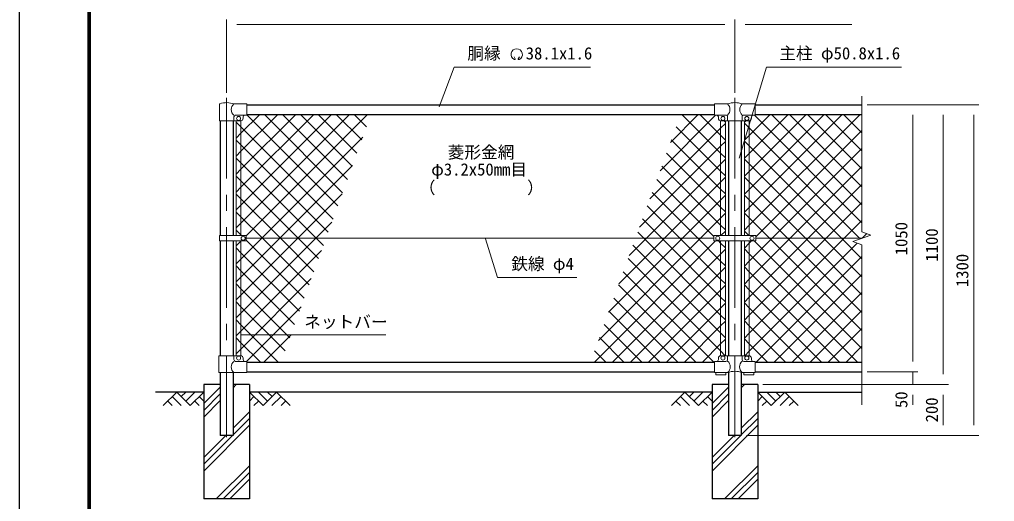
# Model space of a CAD drawing. Units: millimetres, scale not verified. Extents: x -4200 to 4200, y -2970 to 2970.
# Drawn here: x -4200 to -363, y -1000 to 895 of the extents above; entities that cross this region are included whole.
import ezdxf
from ezdxf.enums import TextEntityAlignment as Align

# ---------------------------------------------------------------- set-up
doc = ezdxf.new("R2010")
doc.units = ezdxf.units.MM
doc.header["$LTSCALE"] = 10
doc.linetypes.add('USER1', pattern=[50.8, 31.75, -6.35, 6.35, -6.35])
for name, color, linetype, lineweight in [('0-1_D-BMK', 2, 'USER1', 13), ('0-2_D-STR1', 1, 'Continuous', 25), ('0-3_D-STR-DIM', 7, 'Continuous', 13), ('0-8_D-BGD', 7, 'Continuous', 25), ('0-9_D-STR4', 7, 'Continuous', 25), ('0-A_D-DCR-HCH', 7, 'Continuous', 13), ('0-B_D-STR3', 3, 'Continuous', 13), ('0-C_D-STR2', 7, 'Continuous', 13), ('0-D_D-STR-TXT', 7, 'Continuous', 13), ('0-E_D-TTL', 7, 'Continuous', 25)]:
    doc.layers.add(name, color=color, linetype=linetype, lineweight=lineweight)
doc.styles.add('ＭＳ ゴシック', font='')
doc.styles.get('ＭＳ ゴシック').set_extended_font_data('MS Gothic')

msp = doc.modelspace()

# ---------------------------------------------------------------- linework, layer by layer
at = {"layer": '0-1_D-BMK'}
for p, q in [((-3384.65, 587.29), (-3384.65, -769.77)), ((-1384.65, 587.29), (-1384.65, -769.77))]:
    msp.add_line(p, q, dxfattribs=at)
at = {"layer": '0-2_D-STR1'}
for p, q in [((-3304.65, 560.23), (-1464.65, 560.23)), ((-1304.65, 560.23), (-884.65, 560.23)), ((-3304.65, 522.23), (-1464.65, 522.23)), ((-1304.65, 522.23), (-884.65, 522.23)), ((-3410.05, 497.23), (-3410.05, 45.73)), ((-3359.25, 497.23), (-3359.25, 45.73)), ((-1410.05, 497.23), (-1410.05, 45.73)), ((-1359.25, 497.23), (-1359.25, 45.73)), ((-3410.05, 24.73), (-3410.05, -426.77)), ((-3359.25, 24.73), (-3359.25, -426.77)), ((-1410.05, 24.73), (-1410.05, -426.77)), ((-1359.25, 24.73), (-1359.25, -426.77)), ((-3304.65, -451.77), (-1464.65, -451.77)), ((-1304.65, -451.77), (-884.65, -451.77)), ((-3410.05, -492.77), (-3410.05, -739.77)), ((-3359.25, -492.77), (-3359.25, -739.77)), ((-3304.65, -489.77), (-1464.65, -489.77)), ((-1410.05, -492.77), (-1410.05, -739.77)), ((-1359.25, -492.77), (-1359.25, -739.77)), ((-1304.65, -489.77), (-884.65, -489.77)), ((-3359.25, -739.77), (-3410.05, -739.77)), ((-1359.25, -739.77), (-1410.05, -739.77))]:
    msp.add_line(p, q, dxfattribs=at)
at = {"layer": '0-3_D-STR-DIM'}
for p, q in [((-3384.65, 607.29), (-3384.65, 895.23)), ((-1384.65, 607.29), (-1384.65, 895.23)), ((-1384.65, 607.29), (-1384.65, 895.23)), ((-3344.65, 875.23), (-1424.65, 875.23)), ((-1344.65, 875.23), (-924.65, 875.23)), ((-884.65, 594.49), (-884.65, 60.88)), ((-864.65, 560.23), (-664.65, 560.23)), ((-864.65, 560.23), (-544.65, 560.23)), ((-864.65, 560.23), (-424.65, 560.23)), ((-684.65, 520.23), (-684.65, -449.77)), ((-564.65, 520.23), (-564.65, -499.77)), ((-444.65, 520.23), (-444.65, -699.77)), ((-919.89, 22.4), (-849.42, 48.05)), ((-849.42, 48.05), (-884.65, 60.88)), ((-884.65, 9.57), (-919.89, 22.4)), ((-884.65, 9.57), (-884.65, -619.77)), ((-684.65, -449.77), (-684.65, -409.77)), ((-864.65, -489.77), (-664.65, -489.77)), ((-864.65, -489.77), (-664.65, -489.77)), ((-684.65, -489.77), (-684.65, -539.77)), ((-1274.65, -539.77), (-664.65, -539.77)), ((-1274.65, -539.77), (-544.65, -539.77)), ((-1274.65, -539.77), (-544.65, -539.77)), ((-684.65, -579.77), (-684.65, -619.77)), ((-564.65, -579.77), (-564.65, -699.77)), ((-1339.25, -739.77), (-424.65, -739.77)), ((-1339.25, -739.77), (-544.65, -739.77))]:
    msp.add_line(p, q, dxfattribs=at)
at = {"layer": '0-8_D-BGD'}
for p, q in [((-3474.65, -569.77), (-3664.65, -569.77)), ((-1474.65, -569.77), (-3294.65, -569.77)), ((-1294.65, -569.77), (-884.65, -569.77))]:
    msp.add_line(p, q, dxfattribs=at)
at = {"layer": '0-9_D-STR4'}
for p, q in [((-3474.65, -539.77), (-3474.65, -989.77)), ((-3410.05, -539.77), (-3474.65, -539.77)), ((-3294.65, -539.77), (-3359.25, -539.77)), ((-3294.65, -539.77), (-3294.65, -989.77)), ((-1474.65, -539.77), (-1474.65, -989.77)), ((-1410.05, -539.77), (-1474.65, -539.77)), ((-1294.65, -539.77), (-1359.25, -539.77)), ((-1294.65, -539.77), (-1294.65, -989.77)), ((-3294.65, -989.77), (-3474.65, -989.77)), ((-1294.65, -989.77), (-1474.65, -989.77))]:
    msp.add_line(p, q, dxfattribs=at)
at = {"layer": '0-A_D-DCR-HCH'}
for p, q in [((-3581.08, -569.77), (-3634.29, -622.99)), ((-3581.08, -569.77), (-3527.87, -622.99)), ((-3563.34, -587.51), (-3545.6, -569.77)), ((-3545.6, -605.25), (-3510.13, -569.77)), ((-3527.87, -622.99), (-3474.65, -569.77)), ((-3474.65, -614.88), (-3410.05, -550.28)), ((-3359.25, -552.51), (-3346.52, -539.77)), ((-3241.44, -622.99), (-3294.65, -569.77)), ((-3223.7, -605.25), (-3259.18, -569.77)), ((-3188.23, -569.77), (-3241.44, -622.99)), ((-3205.87, -587.6), (-3223.7, -569.77)), ((-3188.23, -569.77), (-3135.02, -622.99)), ((-1581.08, -569.77), (-1634.29, -622.99)), ((-1581.08, -569.77), (-1527.87, -622.99)), ((-1563.34, -587.51), (-1545.6, -569.77)), ((-1545.6, -605.25), (-1510.13, -569.77)), ((-1527.87, -622.99), (-1474.65, -569.77)), ((-1474.65, -614.88), (-1410.05, -550.28)), ((-1359.25, -552.51), (-1346.52, -539.77)), ((-1241.44, -622.99), (-1294.65, -569.77)), ((-1223.7, -605.25), (-1259.18, -569.77)), ((-1188.23, -569.77), (-1241.44, -622.99)), ((-1205.87, -587.6), (-1223.7, -569.77)), ((-1188.23, -569.77), (-1135.02, -622.99)), ((-3616.55, -605.25), (-3598.73, -622.99)), ((-3598.82, -587.51), (-3563.18, -622.99)), ((-3510.13, -605.25), (-3492.31, -622.99)), ((-3492.39, -587.51), (-3474.65, -605.17)), ((-3474.65, -641.39), (-3410.05, -576.79)), ((-3474.65, -667.91), (-3410.05, -603.31)), ((-3276.92, -587.51), (-3294.65, -605.17)), ((-3259.18, -605.25), (-3277, -622.99)), ((-3170.49, -587.51), (-3206.13, -622.99)), ((-3152.76, -605.25), (-3170.57, -622.99)), ((-1616.55, -605.25), (-1598.73, -622.99)), ((-1598.82, -587.51), (-1563.18, -622.99)), ((-1510.13, -605.25), (-1492.31, -622.99)), ((-1492.39, -587.51), (-1474.65, -605.17)), ((-1474.65, -641.39), (-1410.05, -576.79)), ((-1474.65, -667.91), (-1410.05, -603.31)), ((-1276.92, -587.51), (-1294.65, -605.17)), ((-1259.18, -605.25), (-1277, -622.99)), ((-1170.49, -587.51), (-1206.13, -622.99)), ((-1152.76, -605.25), (-1170.57, -622.99)), ((-3359.25, -711.61), (-3294.65, -647.01)), ((-1359.25, -711.61), (-1294.65, -647.01)), ((-3359.25, -738.12), (-3294.65, -673.52)), ((-1359.25, -738.12), (-1294.65, -673.52)), ((-3474.65, -880.04), (-3294.65, -700.04)), ((-1474.65, -880.04), (-1294.65, -700.04)), ((-3474.65, -853.52), (-3360.9, -739.77)), ((-3474.65, -827.01), (-3387.42, -739.77)), ((-1474.65, -853.52), (-1360.9, -739.77)), ((-1474.65, -827.01), (-1387.42, -739.77)), ((-3425.29, -989.77), (-3294.65, -859.14)), ((-1425.29, -989.77), (-1294.65, -859.14)), ((-3398.77, -989.77), (-3294.65, -885.66)), ((-3372.25, -989.77), (-3294.65, -912.17)), ((-1398.77, -989.77), (-1294.65, -885.66)), ((-1372.25, -989.77), (-1294.65, -912.17))]:
    msp.add_line(p, q, dxfattribs=at)
at = {"layer": '0-B_D-STR3'}
for p, q in [((-3413.2, 497.23), (-3413.2, 560.92)), ((-3304.65, 563.23), (-3356.1, 563.23)), ((-3304.65, 563.23), (-3304.65, 519.23)), ((-1464.65, 563.23), (-1464.65, 519.23)), ((-1464.65, 563.23), (-1413.2, 563.23)), ((-1356.1, 563.23), (-1304.65, 563.23)), ((-1304.65, 563.23), (-1304.65, 519.23)), ((-3356.1, 497.23), (-3356.1, 512.23)), ((-3304.65, 519.23), (-3349.1, 519.23)), ((-3319.65, 512.23), (-3319.65, 507.23)), ((-1464.65, 519.23), (-1417.9, 519.23)), ((-1449.65, 512.23), (-1449.65, 507.23)), ((-1413.2, 514.53), (-1413.2, 497.23)), ((-1356.1, 514.53), (-1356.1, 497.23)), ((-1351.4, 519.23), (-1304.65, 519.23)), ((-1319.65, 512.23), (-1319.65, 507.23)), ((-3413.2, 497.23), (-3356.1, 497.23)), ((-3356.1, 497.23), (-3329.65, 497.23)), ((-3347.15, 497.23), (-3347.15, 45.73)), ((-3328.15, 497.23), (-3328.15, 45.73)), ((-1441.15, 497.23), (-1441.15, 45.73)), ((-1439.65, 497.23), (-1329.65, 497.23)), ((-1422.15, 497.23), (-1422.15, 45.73)), ((-1347.15, 497.23), (-1347.15, 45.73)), ((-1328.15, 497.23), (-1328.15, 45.73)), ((-3412.15, 24.73), (-3412.15, 45.73)), ((-3307.66, 45.73), (-3412.15, 45.73)), ((-3307.66, 24.73), (-3307.66, 45.73)), ((-1467.15, 45.73), (-1467.15, 24.73)), ((-1302.15, 45.73), (-1467.15, 45.73)), ((-1302.15, 45.73), (-1302.15, 24.73)), ((-3307.66, 24.73), (-3412.15, 24.73)), ((-3347.15, 24.73), (-3347.15, -426.77)), ((-3328.15, 24.73), (-3328.15, -426.89)), ((-3307.66, 35.23), (-1467.15, 35.23)), ((-1302.15, 24.73), (-1467.15, 24.73)), ((-1441.15, 24.73), (-1441.15, -426.89)), ((-1422.15, 24.73), (-1422.15, -426.77)), ((-1347.15, 24.73), (-1347.15, -426.77)), ((-1328.15, 24.73), (-1328.15, -426.89)), ((-1302.15, 35.23), (-884.65, 35.23)), ((-3415.6, -426.77), (-3329.65, -426.77)), ((-3415.6, -492.77), (-3415.6, -426.77)), ((-3356.1, -426.77), (-3356.1, -441.77)), ((-3304.65, -448.77), (-3349.1, -448.77)), ((-3319.65, -436.77), (-3319.65, -441.77)), ((-3304.65, -448.77), (-3304.65, -492.77)), ((-1464.65, -448.77), (-1464.65, -492.77)), ((-1420.2, -448.77), (-1464.65, -448.77)), ((-1449.65, -436.77), (-1449.65, -441.77)), ((-1439.65, -426.77), (-1329.65, -426.77)), ((-1413.2, -426.77), (-1413.2, -441.77)), ((-1356.1, -426.77), (-1356.1, -441.77)), ((-1304.65, -448.77), (-1349.1, -448.77)), ((-1319.65, -436.77), (-1319.65, -441.77)), ((-1304.65, -448.77), (-1304.65, -492.77)), ((-3304.65, -492.77), (-3415.6, -492.77)), ((-1413.2, -492.77), (-1464.65, -492.77)), ((-1459.65, -492.77), (-1459.65, -502.07)), ((-1419.65, -492.77), (-1419.65, -502.07)), ((-1304.65, -492.77), (-1356.1, -492.77)), ((-1349.65, -492.77), (-1349.65, -502.07)), ((-1309.65, -492.77), (-1309.65, -502.07)), ((-1419.65, -502.07), (-1459.65, -502.07)), ((-1309.65, -502.07), (-1349.65, -502.07))]:
    msp.add_line(p, q, dxfattribs=at)
for centre in [(-3337.65, 506.23), (-1431.65, 506.23), (-1337.65, 506.23), (-3319.66, 35.23), (-1452.15, 35.23), (-1317.15, 35.23), (-3337.65, -435.77), (-1431.65, -435.77), (-1337.65, -435.77)]:
    msp.add_circle(centre, 8, dxfattribs=at)
for centre, radius, start, end in [((-3409.9, 560.92), 3.3, 109.22051, 180), ((-3384.65, 488.49), 80, 69.0916, 109.22051), ((-3337.91, 541.23), 28.55, 129.59418, 230.40582), ((-1384.65, 488.49), 80, 69.0916, 110.9084), ((-1434.46, 541.23), 30.59, 314.01503, 45.98497), ((-1334.85, 541.23), 30.59, 134.01503, 225.98497), ((-3349.1, 512.23), 7, 90, 180), ((-3329.65, 507.23), 10, 270, 0), ((-3312.65, 512.23), 7, 90, 180), ((-1456.65, 512.23), 7, 0, 90), ((-1439.65, 507.23), 10, 180, 270), ((-1417.9, 514.53), 4.7, 0, 90), ((-1351.4, 514.53), 4.7, 90, 180), ((-1329.65, 507.23), 10, 270, 0), ((-1312.65, 512.23), 7, 90, 180), ((-3337.91, -470.77), 28.55, 129.59418, 230.40582), ((-3349.1, -441.77), 7, 180, 270), ((-3329.65, -436.77), 10, 0, 90), ((-3312.65, -441.77), 7, 180, 270), ((-1456.65, -441.77), 7, 270, 0), ((-1439.65, -436.77), 10, 90, 180), ((-1420.2, -441.77), 7, 270, 0), ((-1432.33, -470.33), 29.48, 310.4464, 49.5536), ((-1336.98, -470.33), 29.48, 130.4464, 229.5536), ((-1349.1, -441.77), 7, 180, 270), ((-1329.65, -436.77), 10, 0, 90), ((-1312.65, -441.77), 7, 180, 270), ((-1384.65, -573.26), 85.4, 70.46947, 109.53053)]:
    msp.add_arc(centre, radius, start, end, dxfattribs=at)
at = {"layer": '0-C_D-STR2'}
for p, q in [((-3328.15, 448.25), (-3254.17, 522.23)), ((-3328.15, 377.53), (-3183.46, 522.23)), ((-3328.15, 306.82), (-3112.75, 522.23)), ((-3328.15, 236.11), (-3042.04, 522.23)), ((-3328.15, 165.4), (-2971.33, 522.23)), ((-3328.15, 94.69), (-2900.62, 522.23)), ((-3307.66, 44.48), (-2829.91, 522.23)), ((-2947.18, 162.69), (-3304.65, 520.17)), ((-2928.31, 214.54), (-3236, 522.23)), ((-2909.44, 266.38), (-3165.29, 522.23)), ((-2890.57, 318.22), (-3094.58, 522.23)), ((-2871.7, 370.06), (-3023.87, 522.23)), ((-2852.83, 421.9), (-2953.16, 522.23)), ((-2833.96, 473.74), (-2882.44, 522.23)), ((-1679.03, 300.93), (-1460.73, 519.23)), ((-1638.57, 412.1), (-1528.44, 522.23)), ((-1441.15, 369.91), (-1593.47, 522.23)), ((-1441.15, 440.62), (-1522.76, 522.23)), ((-1328.15, 439.67), (-1245.6, 522.23)), ((-1328.15, 368.96), (-1174.89, 522.23)), ((-1328.15, 298.25), (-1104.18, 522.23)), ((-1328.15, 227.54), (-1033.47, 522.23)), ((-1328.15, 156.83), (-962.76, 522.23)), ((-1328.15, 86.12), (-892.05, 522.23)), ((-884.65, 96.26), (-1307.62, 519.23)), ((-884.65, 166.97), (-1239.91, 522.23)), ((-884.65, 237.68), (-1169.2, 522.23)), ((-884.65, 308.39), (-1098.49, 522.23)), ((-884.65, 379.1), (-1027.78, 522.23)), ((-884.65, 449.81), (-957.07, 522.23)), ((-884.65, 520.52), (-886.36, 522.23)), ((-3328.15, 472.96), (-3347.15, 491.96)), ((-2966.04, 110.85), (-3328.15, 472.96)), ((-1719.5, 189.75), (-1441.15, 468.09)), ((-1441.15, 299.2), (-1616.01, 474.06)), ((-1441.15, 468.09), (-1422.15, 487.09)), ((-1422.15, 492.34), (-1427.05, 497.23)), ((-1347.15, 491.38), (-1341.31, 497.23)), ((-3347.15, 429.25), (-3328.15, 448.25)), ((-3246.2, 35.23), (-2849, 432.42)), ((-1441.15, 228.49), (-1634.88, 422.22)), ((-1422.15, 421.62), (-1441.15, 440.62)), ((-1347.15, 420.67), (-1328.15, 439.67)), ((-1302.15, 41.41), (-884.65, 458.91)), ((-3328.15, 402.25), (-3347.15, 421.25)), ((-2984.91, 59.01), (-3328.15, 402.25)), ((-1759.96, 78.58), (-1441.15, 397.38)), ((-1441.15, 397.38), (-1422.15, 416.38)), ((-1328.15, 398.34), (-1347.15, 417.34)), ((-965.05, 35.23), (-1328.15, 398.34)), ((-1237.63, 35.23), (-884.65, 388.2)), ((-3347.15, 358.53), (-3328.15, 377.53)), ((-3328.15, 331.54), (-3347.15, 350.54)), ((-1441.15, 157.78), (-1653.75, 370.38)), ((-1422.15, 350.91), (-1441.15, 369.91)), ((-1441.15, 326.67), (-1422.15, 345.67)), ((-1347.15, 349.96), (-1328.15, 368.96)), ((-1328.15, 327.62), (-1347.15, 346.62)), ((-3031.84, 35.23), (-3328.15, 331.54)), ((-3175.49, 35.23), (-2889.47, 321.25)), ((-1732.6, 35.23), (-1441.15, 326.67)), ((-1441.15, 87.07), (-1672.62, 318.54)), ((-1035.76, 35.23), (-1328.15, 327.62)), ((-1166.92, 35.23), (-884.65, 317.49)), ((-3347.15, 287.82), (-3328.15, 306.82)), ((-3328.15, 260.83), (-3347.15, 279.83)), ((-1422.15, 280.2), (-1441.15, 299.2)), ((-1441.15, 255.96), (-1422.15, 274.96)), ((-1347.15, 279.25), (-1328.15, 298.25)), ((-1328.15, 256.91), (-1347.15, 275.91)), ((-3347.15, 217.11), (-3328.15, 236.11)), ((-3102.55, 35.23), (-3328.15, 260.83)), ((-1467.15, 42.36), (-1691.49, 266.7)), ((-1661.89, 35.23), (-1441.15, 255.96)), ((-1106.47, 35.23), (-1328.15, 256.91)), ((-1096.21, 35.23), (-884.65, 246.78)), ((-3328.15, 190.12), (-3347.15, 209.12)), ((-3104.78, 35.23), (-2929.93, 210.07)), ((-1530.73, 35.23), (-1710.36, 214.85)), ((-1422.15, 209.49), (-1441.15, 228.49)), ((-1441.15, 185.25), (-1422.15, 204.25)), ((-1347.15, 208.54), (-1328.15, 227.54)), ((-1328.15, 186.2), (-1347.15, 205.2)), ((-3347.15, 146.4), (-3328.15, 165.4)), ((-3173.26, 35.23), (-3328.15, 190.12)), ((-1601.44, 35.23), (-1729.23, 163.01)), ((-1591.18, 35.23), (-1441.15, 185.25)), ((-1422.15, 138.78), (-1441.15, 157.78)), ((-1347.15, 137.83), (-1328.15, 156.83)), ((-1177.18, 35.23), (-1328.15, 186.2)), ((-1025.49, 35.23), (-884.65, 176.07)), ((-3328.15, 119.41), (-3347.15, 138.41)), ((-3243.97, 35.23), (-3328.15, 119.41)), ((-1441.15, 114.54), (-1422.15, 133.54)), ((-1328.15, 115.49), (-1347.15, 134.49)), ((-1247.89, 35.23), (-1328.15, 115.49)), ((-3347.15, 75.69), (-3328.15, 94.69)), ((-3034.07, 35.23), (-2970.4, 98.9)), ((-1672.15, 35.23), (-1748.1, 111.17)), ((-1520.47, 35.23), (-1441.15, 114.54)), ((-1422.15, 68.07), (-1441.15, 87.07)), ((-1347.15, 67.12), (-1328.15, 86.12)), ((-954.78, 35.23), (-884.65, 105.36)), ((-1742.86, 35.23), (-1766.97, 59.33)), ((-1439.26, 45.73), (-1422.15, 62.83)), ((-1329.1, 45.73), (-1347.15, 63.78)), ((-883.74, 35.56), (-865.42, 53.88)), ((-3328.15, -46.73), (-3246.2, 35.23)), ((-3328.15, -117.44), (-3175.49, 35.23)), ((-3328.15, -188.15), (-3104.78, 35.23)), ((-3328.15, -258.86), (-3034.07, 35.23)), ((-3079.26, -200.2), (-3307.66, 28.2)), ((-3060.39, -148.36), (-3243.97, 35.23)), ((-3041.52, -96.52), (-3173.26, 35.23)), ((-3022.65, -44.67), (-3102.55, 35.23)), ((-3003.78, 7.17), (-3031.84, 35.23)), ((-1936.76, -451.77), (-1460.26, 24.73)), ((-1921.82, -366.12), (-1520.47, 35.23)), ((-1881.35, -254.95), (-1591.18, 35.23)), ((-1840.89, -143.77), (-1661.89, 35.23)), ((-1800.42, -32.6), (-1732.6, 35.23)), ((-1441.15, -266.48), (-1742.86, 35.23)), ((-1441.15, -195.77), (-1672.15, 35.23)), ((-1441.15, -125.06), (-1601.44, 35.23)), ((-1441.15, -54.35), (-1530.73, 35.23)), ((-1328.15, -55.3), (-1237.63, 35.23)), ((-1328.15, -126.01), (-1166.92, 35.23)), ((-1328.15, -196.72), (-1096.21, 35.23)), ((-1328.15, -267.43), (-1025.49, 35.23)), ((-1328.15, -338.14), (-954.78, 35.23)), ((-884.65, -398.72), (-1308.1, 24.73)), ((-884.65, -328.01), (-1247.89, 35.23)), ((-884.65, -257.3), (-1177.18, 35.23)), ((-884.65, -186.59), (-1106.47, 35.23)), ((-884.65, -115.88), (-1035.76, 35.23)), ((-884.65, -45.16), (-965.05, 35.23)), ((-3328.15, -22.01), (-3347.15, -3.01)), ((-3328.15, -329.57), (-3010.86, -12.28)), ((-3098.13, -252.04), (-3328.15, -22.01)), ((-1866.05, -451.77), (-1441.15, -26.88)), ((-1441.15, -26.88), (-1422.15, -7.88)), ((-1328.15, -25.93), (-1347.15, -6.93)), ((-902.31, -451.77), (-1328.15, -25.93)), ((-1300.36, -451.77), (-884.65, -36.07)), ((-3347.15, -65.73), (-3328.15, -46.73)), ((-3328.15, -92.72), (-3347.15, -73.72)), ((-1422.15, -73.35), (-1441.15, -54.35)), ((-1347.15, -74.3), (-1328.15, -55.3)), ((-3117, -303.88), (-3328.15, -92.72)), ((-1468, -451.77), (-1823.57, -96.2)), ((-1795.34, -451.77), (-1441.15, -97.59)), ((-1441.15, -97.59), (-1422.15, -78.59)), ((-1328.15, -96.64), (-1347.15, -77.64)), ((-973.02, -451.77), (-1328.15, -96.64)), ((-1229.65, -451.77), (-884.65, -106.78)), ((-3347.15, -136.44), (-3328.15, -117.44)), ((-3328.15, -163.43), (-3347.15, -144.43)), ((-3328.15, -400.28), (-3051.32, -123.45)), ((-1538.71, -451.77), (-1842.44, -148.04)), ((-1422.15, -144.06), (-1441.15, -125.06)), ((-1441.15, -168.3), (-1422.15, -149.3)), ((-1347.15, -145.01), (-1328.15, -126.01)), ((-1328.15, -167.35), (-1347.15, -148.35)), ((-3347.15, -207.15), (-3328.15, -188.15)), ((-3135.86, -355.72), (-3328.15, -163.43)), ((-1724.63, -451.77), (-1441.15, -168.3)), ((-1043.73, -451.77), (-1328.15, -167.35)), ((-1158.94, -451.77), (-884.65, -177.49)), ((-3328.15, -234.15), (-3347.15, -215.15)), ((-1609.42, -451.77), (-1861.31, -199.88)), ((-1422.15, -214.77), (-1441.15, -195.77)), ((-1441.15, -239.01), (-1422.15, -220.01)), ((-1347.15, -215.72), (-1328.15, -196.72)), ((-1328.15, -238.06), (-1347.15, -219.06)), ((-3347.15, -277.86), (-3328.15, -258.86)), ((-3154.73, -407.57), (-3328.15, -234.15)), ((-3305.93, -448.77), (-3091.79, -234.63)), ((-1680.13, -451.77), (-1880.18, -251.72)), ((-1653.92, -451.77), (-1441.15, -239.01)), ((-1422.15, -285.48), (-1441.15, -266.48)), ((-1347.15, -286.43), (-1328.15, -267.43)), ((-1114.44, -451.77), (-1328.15, -238.06)), ((-1088.23, -451.77), (-884.65, -248.2)), ((-3328.15, -304.86), (-3347.15, -285.86)), ((-3181.24, -451.77), (-3328.15, -304.86)), ((-1750.84, -451.77), (-1899.05, -303.56)), ((-1441.15, -309.72), (-1422.15, -290.72)), ((-1328.15, -308.77), (-1347.15, -289.77)), ((-3347.15, -348.57), (-3328.15, -329.57)), ((-1583.2, -451.77), (-1441.15, -309.72)), ((-1347.15, -357.14), (-1328.15, -338.14)), ((-1185.15, -451.77), (-1328.15, -308.77)), ((-1017.52, -451.77), (-884.65, -318.91)), ((-3328.15, -375.57), (-3347.15, -356.57)), ((-3251.95, -451.77), (-3328.15, -375.57)), ((-3238.22, -451.77), (-3132.25, -345.8)), ((-1821.55, -451.77), (-1917.92, -355.41)), ((-1512.49, -451.77), (-1441.15, -380.43)), ((-1441.15, -380.43), (-1422.15, -361.43)), ((-1328.15, -379.48), (-1347.15, -360.48)), ((-1255.86, -451.77), (-1328.15, -379.48)), ((-3347.15, -419.28), (-3328.15, -400.28)), ((-1892.26, -451.77), (-1936.79, -407.25)), ((-946.81, -451.77), (-884.65, -389.62))]:
    msp.add_line(p, q, dxfattribs=at)
for points in [[(-891.75, 32.64), (-894.33, 35.23), (-1328.15, 469.05), (-1347.15, 488.05)], [(-3325.18, 45.73), (-3328.15, 48.7), (-3347.15, 67.7)], [(-3347.15, 4.98), (-3328.15, 23.98), (-3327.41, 24.73)], [(-1422.15, -356.19), (-1441.15, -337.19), (-1785.83, 7.49)], [(-1422.15, -2.64), (-1441.15, 16.36), (-1449.52, 24.73)], [(-1347.15, -3.59), (-1328.15, 15.41), (-1318.84, 24.73)], [(-1346.07, -426.77), (-1328.15, -408.85), (-903.03, 16.26)], [(-1422.28, -426.77), (-1441.15, -407.9), (-1804.7, -44.35)]]:
    msp.add_lwpolyline(points, dxfattribs=at)
at = {"layer": '0-D_D-STR-TXT'}
for p, q in [((-2249.34, 741.1), (-2253.48, 748.28)), ((-2236.85, 741.1), (-2232.71, 748.28)), ((-2758.78, -343.87), (-3329.9, -343.87))]:
    msp.add_line(p, q, dxfattribs=at)
for points in [[(-1952.84, 708.23), (-2489.13, 708.23), (-2547.78, 551.66)], [(-729.04, 708.23), (-1260.7, 708.23), (-1367.98, 350.61)], [(-2006.99, -118.4), (-2318.32, -118.4), (-2366.41, 33.32)]]:
    msp.add_lwpolyline(points, dxfattribs=at)
for centre, radius, start, end in [((-2243.09, 758.26), 22.5, 294.32478, 245.67522), ((-2251.39, 739.86), 2.37, 245.67522, 30), ((-2234.8, 739.86), 2.37, 150, 294.32478)]:
    msp.add_arc(centre, radius, start, end, dxfattribs=at)
at = {"layer": '0-E_D-TTL', "color": 2}
msp.add_lwpolyline([(-4199.68, 2970.23), (4200.32, 2970.23), (4200.32, -2969.77), (-4199.68, -2969.77)], close=True, dxfattribs=at)
at = {"layer": '0-E_D-TTL'}
for points in [[(-3929.68, 2750.23), (3930.32, 2750.23), (3930.32, -2749.77), (-3929.68, -2749.77)], [(-3927.18, 2747.73), (3927.82, 2747.73), (3927.82, -2747.27), (-3927.18, -2747.27)], [(-3924.68, 2745.23), (3925.32, 2745.23), (3925.32, -2744.77), (-3924.68, -2744.77)], [(-3922.18, 2742.73), (3922.82, 2742.73), (3922.82, -2742.27), (-3922.18, -2742.27)], [(-3919.68, 2740.23), (3920.32, 2740.23), (3920.32, -2739.77), (-3919.68, -2739.77)]]:
    msp.add_lwpolyline(points, close=True, dxfattribs=at)

# ---------------------------------------------------------------- texts
at = {"layer": '0-3_D-STR-DIM', "style": 'ＭＳ ゴシック'}
for s, p in [('1050', (-691.4, -31.67)), ('1100', (-571.4, -56.67)), ('1300', (-451.4, -156.67)), ('50', (-691.4, -632.4)), ('200', (-571.4, -688.77))]:
    msp.add_text(s, height=48.09, rotation=90, dxfattribs=at).set_placement(p, align=Align.BOTTOM_LEFT)
at = {"layer": '0-D_D-STR-TXT', "style": 'ＭＳ ゴシック'}
for s, p in [('胴縁 \u300038.1x1.6', (-2437.2, 724.01)), ('主柱 φ50.8x1.6', (-1209.78, 724.24)), ('菱形金網', (-2514.6, 335.12)), ('φ3.2x50mm目', (-2579.58, 267.54)), ('（\u3000\u3000   \u3000\u3000）', (-2628.31, 195.89)), ('鉄線 φ4', (-2264.6, -103.53)), ('ネットバー', (-3079.34, -331.92))]:
    msp.add_text(s, height=48.09, dxfattribs=at).set_placement(p, align=Align.BOTTOM_LEFT)

doc.saveas('drawing.dxf')
